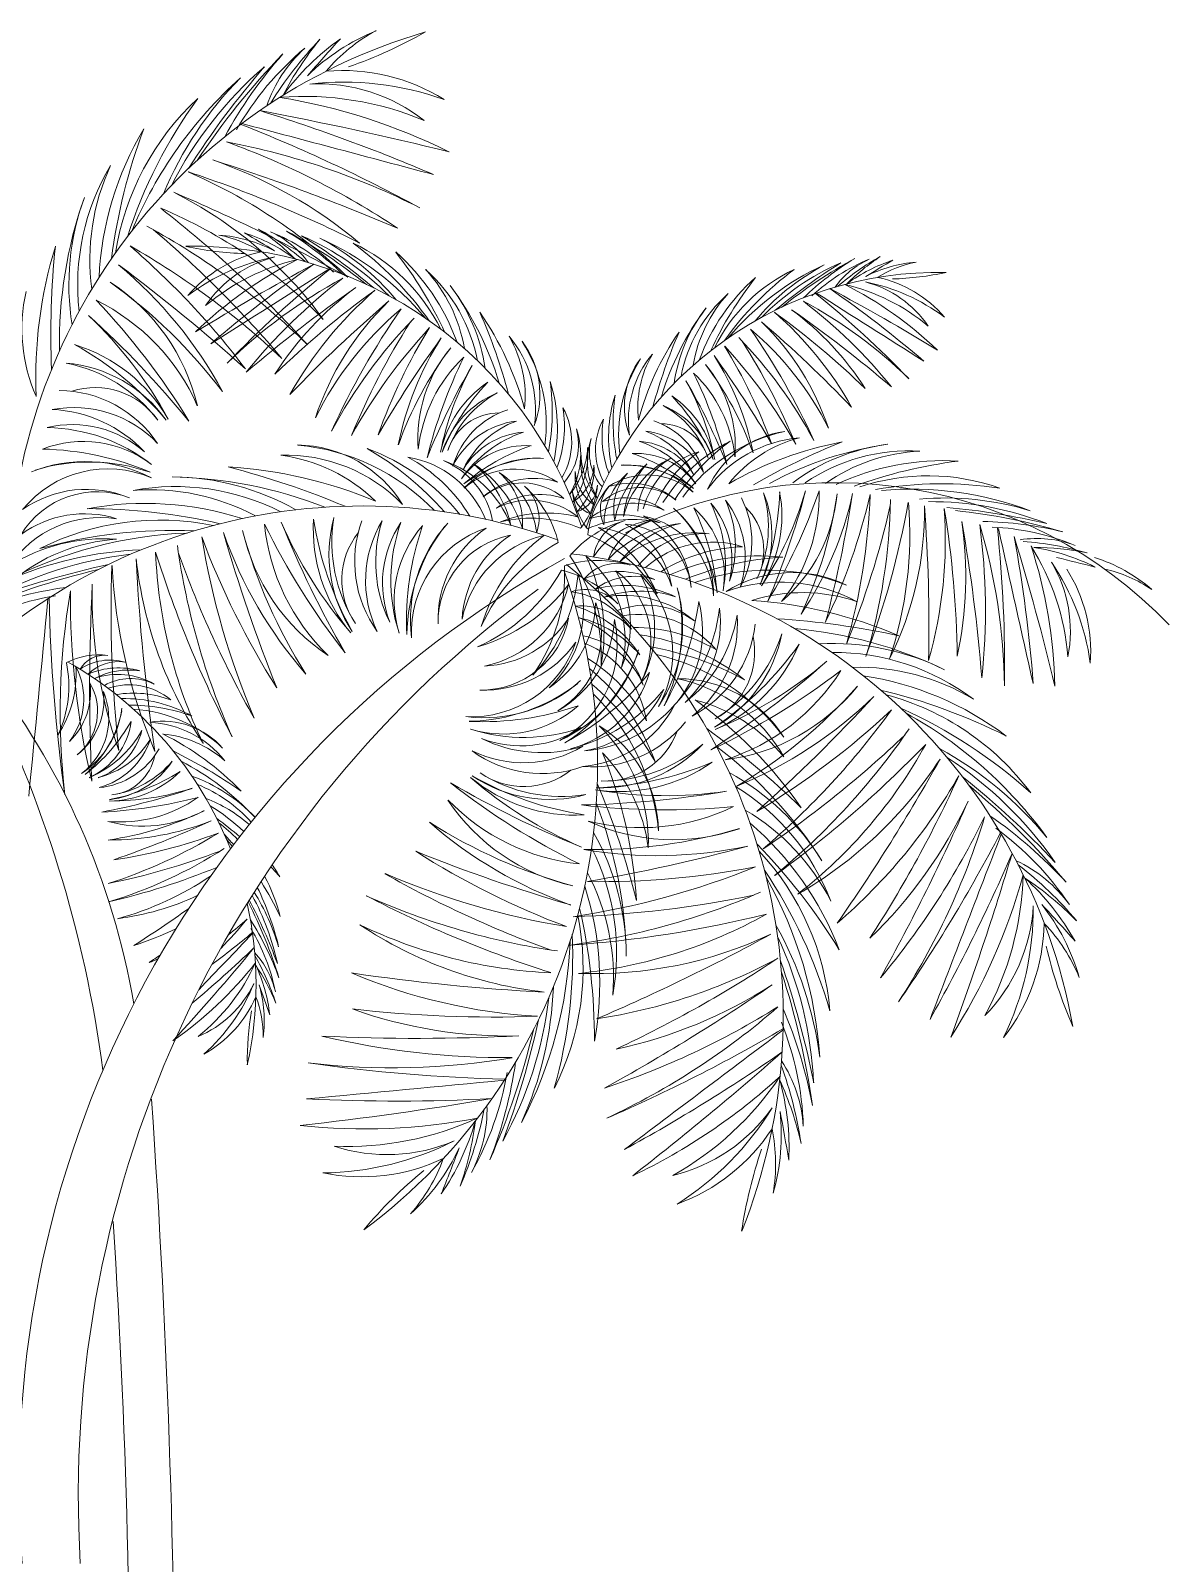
# Model space of a CAD drawing. Header units: centimetres. Extents: x 48 to 15845, y 265 to 7947.
# Drawn here: x 49.217 to 51.114, y 290.49 to 293.044 of the extents above; entities that cross this region are included whole.
import ezdxf

# ---------------------------------------------------------------- set-up
doc = ezdxf.new("R2010")
doc.units = ezdxf.units.CM
doc.layers.add('AMBIENTACIÓN', color=3, linetype='Continuous', lineweight=0)

msp = doc.modelspace()

# ---------------------------------------------------------------- linework, layer by layer
at = {"layer": 'AMBIENTACIÓN', "color": 70, "lineweight": 13}
for centre, radius, start, end in [((50.146, 292.1159), 0.9652, 106.3018, 179.3544), ((50.1768, 292.5769), 0.6584, 136.5243, 148.2741), ((49.9751, 292.6898), 0.4181, 125.3395, 143.8013), ((50.1182, 292.6867), 0.5417, 140.697, 152.5169), ((49.9238, 292.7198), 0.3499, 111.9835, 134.5307), ((52.7519, 290.2864), 4.0798, 137.7245, 138.8825), ((49.928, 292.7925), 0.2859, 118.2385, 139.8748), ((49.5003, 293.6965), 0.7539, 289.0841, 299.8103), ((50.5466, 292.1278), 1.2638, 136.0114, 146.3623), ((50.1948, 292.5121), 0.7445, 138.4825, 151.4737), ((49.9957, 292.6296), 0.5021, 129.8802, 150.1831), ((49.8238, 292.8471), 0.2251, 131.8079, 161.4101), ((50.0343, 292.4896), 0.6538, 130.8735, 153.0066), ((50.7243, 292.0193), 1.4766, 139.2054, 147.3991), ((49.737, 292.6584), 0.3195, 58.1054, 94.952), ((50.0422, 292.4367), 0.7114, 131.9536, 157.3755), ((49.9983, 292.5402), 0.6061, 135.4131, 157.4869), ((49.7388, 292.4619), 0.4967, 70.3439, 96.5576), ((49.6971, 292.6734), 0.2823, 51.5372, 93.0544), ((49.7974, 292.6055), 0.4441, 132.8409, 171.1115), ((50.1626, 292.4467), 0.8245, 144.0144, 162.0504), ((49.6725, 292.4163), 0.5185, 67.2853, 94.4226), ((49.4708, 291.9501), 0.9963, 63.5822, 80.6602), ((48.5805, 287.4842), 5.5216, 76.0229, 79.3706), ((48.7067, 290.0376), 3.0088, 66.8715, 72.7497), ((49.8587, 292.6091), 0.5282, 149.0796, 177.4089), ((50.3275, 292.5361), 0.9842, 159.5103, 172.5192), ((48.5695, 290.3607), 2.7173, 61.517, 68.4599), ((82.7538, 416.9973), 128.4677, 255.030017, 255.177499), ((49.3169, 291.669), 1.2114, 63.0797, 79.2219), ((49.0925, 291.6108), 1.3271, 56.3224, 70.1359), ((48.481, 289.5362), 3.4528, 67.0301, 72.479), ((49.268, 292.0976), 0.7736, 50.0243, 70.9518), ((49.5205, 292.8288), 0, 161.1508, 163.8073), ((49.6836, 292.6206), 0.3881, 149.1637, 186.4734), ((49.6855, 292.6634), 0.3697, 155.0267, 187.7143), ((49.1126, 291.9628), 0.9223, 46.6619, 66.538), ((48.8429, 290.8734), 2.0376, 63.0924, 71.7837), ((49.1474, 292.1602), 0.6877, 35.8716, 63.3745), ((48.1657, 289.7583), 3.2809, 61.2123, 66.8489), ((49.4556, 292.7749), 0, 152.5469, 161.1508), ((49.9963, 292.5234), 0.7313, 160.587, 181.0084), ((49.7027, 292.621), 0.4219, 159.8308, 189.104), ((49.1191, 291.9984), 0.8135, 43.9626, 67.236), ((48.2645, 291.2473), 1.9029, 42.0412, 52.0848), ((48.8433, 291.6692), 1.1929, 45.6126, 61.5907), ((48.2674, 291.3465), 1.7884, 40.0772, 49.7948), ((49.5113, 292.4581), 0.2464, 62.9361, 85.4833), ((49.4931, 292.5059), 0.2013, 57.592, 79.2284), ((49.4832, 292.427), 0.2944, 53.6656, 72.1273), ((48.1263, 290.2263), 2.8722, 58.5844, 59.7423), ((49.3716, 292.3086), 0.4635, 49.1927, 60.9425), ((49.3877, 292.3947), 0.3813, 44.9499, 56.7698), ((49.482, 292.3823), 0.3535, 47.2837, 67.5867), ((49.5515, 292.5647), 0.1585, 36.0568, 65.6589), ((49.3732, 292.2613), 0.5241, 45.9931, 58.9843), ((49.2181, 291.9289), 0.8897, 51.1045, 61.4554), ((49.4857, 292.2801), 0.4602, 44.4602, 66.5934), ((49.1218, 291.8185), 1.0395, 50.0677, 58.2614), ((49.4916, 292.2429), 0.5008, 40.0913, 65.5133), ((49.4992, 292.3217), 0.4267, 39.9799, 62.0538), ((49.9748, 292.4655), 0.7492, 162.9699, 182.3355), ((50.6426, 292.5385), 1.3919, 173.9609, 182.4283), ((48.5132, 291.6781), 1.3309, 37.082, 49.2027), ((48.7294, 291.541), 1.318, 46.5521, 60.2827), ((49.4896, 292.0056), 0.6795, 18.1125, 91.165), ((49.5893, 293.2034), 0.5308, 257.6565, 268.3827), ((49.6497, 292.4562), 0.225, 102.5148, 139.3614), ((49.6203, 292.408), 0.3126, 26.3553, 64.6259), ((49.4086, 292.2241), 0.5804, 35.4165, 53.4525), ((49.5783, 292.3975), 0.3719, 20.058, 48.3872), ((49.279, 292.2493), 0.6929, 24.9477, 37.9566), ((47.6985, 290.411), 2.7936, 47.8016, 53.4134), ((48.898, 292.0959), 0.727, 28.5129, 50.1685), ((49.69, 292.3239), 0.3497, 100.9092, 127.1229), ((49.9781, 292.0369), 0.7014, 116.8067, 133.8847), ((51.5197, 289.226), 3.8872, 118.0962, 121.4439), ((49.6733, 292.4748), 0.1988, 104.4124, 145.9296), ((49.7442, 292.3073), 0.365, 103.0442, 130.1815), ((50.8954, 290.914), 2.1182, 124.7172, 130.5953), ((1.2038, 368.978), 90.4413, 302.289332, 302.436814), ((50.9192, 291.16), 1.913, 129.007, 135.9498), ((49.6832, 292.4705), 0.2603, 9.7526, 42.4401), ((49.6935, 292.4421), 0.2732, 10.9935, 48.3031), ((50.6111, 292.3898), 0.2842, 115.3741, 153.6447), ((50.8035, 292.2226), 0.5277, 126.5475, 144.5835), ((50.7281, 292.2397), 0.4553, 114.4867, 139.9087), ((50.7212, 292.3113), 0.3879, 117.9462, 140.0201), ((50.7334, 292.2735), 0.4184, 113.4066, 135.5398), ((51.0643, 291.8538), 0.945, 121.7386, 129.9323), ((50.9767, 291.9542), 0.8088, 118.5446, 128.8955), ((50.8357, 292.2564), 0.4765, 121.0157, 134.0069), ((50.7368, 292.3664), 0.3214, 112.4133, 132.7163), ((50.6737, 292.5322), 0.1441, 114.3411, 143.9432), ((50.8372, 292.2994), 0.4214, 119.0575, 130.8073), ((50.8225, 292.3777), 0.3467, 123.2302, 135.0501), ((50.7358, 292.4071), 0.2676, 107.8727, 126.3344), ((51.9693, 290.4064), 2.611, 120.2577, 121.4156), ((50.7102, 292.4353), 0.224, 94.5167, 117.0639), ((50.7268, 292.4788), 0.183, 100.7716, 122.408), ((49.1661, 292.3416), 0.3378, 13.2982, 57.1192), ((48.8519, 291.9266), 0.8576, 37.0151, 54.5407), ((50.1409, 291.8806), 0.8528, 118.2449, 134.3871), ((50.3039, 291.889), 0.9343, 127.3309, 141.1444), ((50.7299, 292.0239), 0.6177, 88.835, 161.8875), ((50.6492, 292.3802), 0.3381, 131.6128, 159.942), ((50.9214, 292.2456), 0.6299, 142.0434, 155.0523), ((50.2858, 292.0524), 0.6376, 46.1153, 63.1933), ((50.4985, 292.2982), 0.3318, 49.8185, 76.9558), ((50.5477, 292.3134), 0.3179, 52.8771, 79.0908), ((50.5629, 292.4505), 0.1807, 34.0704, 75.5876), ((50.5844, 292.4336), 0.2045, 40.6386, 77.4852), ((50.6393, 293.1129), 0.4825, 271.6173, 282.3435), ((49.4833, 292.5477), 0.2807, 167.2314, 203.6757), ((48.4337, 291.7502), 1.2292, 31.5743, 43.4175), ((49.1694, 292.2761), 0.3555, 23.7425, 63.7756), ((51.1529, 290.625), 2.4308, 124.9878, 130.4367), ((50.0831, 292.1788), 0.5446, 126.515, 147.4425), ((50.6273, 291.4465), 1.4344, 125.6832, 134.3745), ((50.216, 292.1211), 0.6493, 130.9288, 150.8049), ((49.7591, 292.6165), 0, 33.6596, 36.316), ((49.6806, 292.4384), 0.297, 8.3628, 37.6361), ((49.5041, 292.3108), 0.5148, 16.4585, 36.8798), ((50.5445, 292.4208), 0.2484, 131.6969, 169.0065), ((50.5539, 292.4466), 0.2366, 137.5599, 170.2474), ((49.4302, 291.2552), 1.7391, 44.0502, 50.993), ((94.6261, 361.9988), 82.2193, 237.563186, 237.710668), ((49.4519, 291.0316), 1.9257, 49.4047, 55.2828), ((48.8844, 289.4971), 3.5338, 58.5561, 61.9038), ((48.1889, 291.3339), 1.6711, 39.3639, 47.6953), ((48.8275, 292.059), 0.7052, 28.6367, 46.4149), ((51.3177, 290.8408), 2.3097, 130.618, 136.2546), ((50.1509, 292.2463), 0.4841, 134.0923, 161.5953), ((50.2041, 292.1436), 0.5727, 130.2308, 153.5042), ((50.9367, 291.8198), 1.3397, 145.382, 155.4257), ((49.8141, 292.594), 0, 36.316, 44.9199), ((49.0669, 292.1844), 0.9799, 15.0386, 23.506), ((49.5308, 292.2765), 0.5275, 15.1313, 34.497), ((50.7168, 292.3014), 0.468, 143.1202, 163.5415), ((50.5562, 292.4174), 0.27, 142.3639, 171.6372), ((49.6956, 291.5157), 1.304, 45.6255, 54.3168), ((50.0696, 292.129), 0.5903, 29.1951, 49.0712), ((50.1903, 292.1814), 0.4951, 32.5575, 53.485), ((49.2178, 290.7689), 2.2098, 49.5633, 55.0122), ((50.4849, 292.5793), 0, 143.684, 146.3404), ((50.1379, 291.9104), 0.7753, 45.6129, 61.7551), ((49.9897, 291.9179), 0.8494, 38.8556, 52.6691), ((50.4589, 291.9808), 0.8398, 135.8761, 151.8542), ((50.9138, 291.8858), 1.259, 147.672, 157.3897), ((50.5625, 291.9188), 0.9279, 137.1841, 150.9148), ((50.6787, 292.0566), 0.937, 148.2641, 160.3848), ((50.0804, 292.1495), 0.5206, 26.4958, 49.7692), ((49.4144, 291.855), 1.2179, 24.5743, 34.618), ((50.1287, 292.2428), 0.4401, 18.4047, 45.9077), ((49.068, 290.965), 2.0998, 43.7454, 49.382), ((50.4349, 292.5589), 0, 135.0801, 143.684), ((49.2113, 292.2617), 0.2712, 29.9144, 73.0414), ((49.0218, 292.0395), 0.5515, 40.2001, 60.855), ((51.4935, 291.3778), 1.9667, 144.0534, 149.6652), ((50.332, 292.2559), 0.5118, 147.2983, 168.9539), ((49.8678, 292.4134), 0.1904, 351.9135, 39.721), ((49.8435, 292.4355), 0.1976, 353.7911, 30.2354), ((49.919, 292.4381), 0.1466, 339.4424, 37.1718), ((49.8199, 292.3885), 0.2563, 351.9863, 32.6017), ((50.6925, 292.2702), 0.4795, 145.503, 164.8687), ((51.1142, 292.1865), 0.8908, 156.494, 164.9614), ((49.7546, 291.945), 0.8436, 29.0852, 42.8159), ((49.6489, 292.0703), 0.8518, 19.6152, 31.7359), ((49.8488, 292.0014), 0.7634, 28.1458, 44.1239), ((49.4352, 291.9151), 1.1445, 22.6103, 32.328), ((50.3987, 292.1519), 0.6038, 142.9262, 160.4517), ((50.1, 292.3641), 0.2378, 140.3477, 184.1686), ((50.1117, 292.3195), 0.2503, 133.6912, 173.7244), ((50.7168, 292.1218), 0.8653, 154.0493, 165.8925), ((50.4297, 292.3721), 0.233, 147.3983, 188.0137), ((50.3395, 292.4171), 0.1333, 142.8282, 200.5576), ((50.3861, 292.3947), 0.1731, 140.279, 188.0865), ((50.4082, 292.4148), 0.1796, 149.7646, 186.2089), ((49.9641, 292.2515), 0.4653, 11.0461, 32.7017), ((48.9082, 291.4533), 1.7879, 30.3348, 35.9466), ((49.2563, 292.2614), 0.2298, 35.6752, 85.0279), ((49.2268, 292.2409), 0.2543, 37.3143, 78.7831), ((50.9692, 291.894), 1.1765, 149.7716, 158.1029), ((50.3871, 292.246), 0.4965, 151.0519, 168.8301), ((49.6142, 292.1296), 0.7867, 14.1075, 25.9507), ((50.1644, 292.3093), 0.2275, 6.2756, 46.3088), ((50.175, 292.3499), 0.2162, 355.8314, 39.6523), ((49.9035, 292.157), 0.5489, 19.5483, 37.0738), ((49.2629, 292.2451), 0.1997, 33.9089, 89.4322), ((49.3247, 292.3226), 0.127, 34.789, 107.9495), ((50.0865, 292.301), 0.1909, 124.4254, 167.5525), ((50.2607, 292.1918), 0.3882, 136.6119, 157.2667), ((49.735, 292.4099), 0.3512, 348.9477, 8.1578), ((49.8384, 292.382), 0.2563, 347.4845, 17.6705), ((49.914, 292.2425), 0.4513, 11.1699, 28.9481), ((49.3848, 291.9225), 1.0695, 21.8971, 30.2284), ((49.2888, 292.2231), 0.1933, 43.6437, 100.5969), ((50.0564, 292.2912), 0.1618, 112.4389, 161.7916), ((50.0805, 292.2837), 0.179, 118.6837, 160.1525), ((49.9131, 292.3845), 0.1934, 339.2855, 9.3782), ((50, 292.3591), 0.1185, 329.727, 28.6792), ((50.4129, 292.3661), 0.233, 162.3295, 192.5155), ((50.5069, 292.3916), 0.3193, 171.8422, 191.0523), ((50.1927, 292.2768), 0.1628, 19.8475, 61.3163), ((50.2147, 292.2836), 0.1471, 18.2084, 67.5611), ((50.0289, 292.1932), 0.353, 22.7333, 43.3881), ((50.1873, 292.2925), 0.1736, 12.4475, 55.5746), ((49.2428, 292.1883), 0.225, 43.2247, 87.3606), ((49.9975, 292.3179), 0.0894, 89.5174, 162.6778), ((50.0554, 292.2789), 0.1406, 108.0346, 163.5579), ((50.0427, 292.2586), 0.1361, 96.8699, 153.8231), ((50.0809, 292.245), 0.1584, 110.1062, 154.2421), ((50.2659, 292.3453), 0.1077, 151.3208, 210.273), ((50.3449, 292.3684), 0.1758, 170.6218, 200.7145), ((50.2156, 292.2724), 0.1278, 16.4421, 71.9654), ((49.2866, 292.2058), 0.182, 48.6379, 103.2597), ((49.2402, 292.0939), 0.289, 51.9264, 89.085), ((50.1026, 292.1822), 0.2035, 108.3818, 145.5405), ((50.0478, 292.2475), 0.1281, 94.2071, 148.8289), ((50.0339, 292.3549), 0.0959, 318.6989, 15.522), ((50.0029, 292.3382), 0.1306, 329.1899, 18.9476), ((50.2633, 292.3263), 0.1187, 161.0524, 210.8101), ((50.2351, 292.3415), 0.0872, 164.478, 221.3011), ((50.2271, 292.254), 0.1237, 26.1769, 83.1301), ((50.1924, 292.2416), 0.144, 25.7579, 69.8938), ((50.2682, 292.3079), 0.0813, 17.3222, 90.4826), ((50.5364, 292.092), 0.2913, 102.4178, 143.0331), ((50.4965, 292.2115), 0.1666, 97.8476, 155.577), ((50.5178, 292.1505), 0.2164, 95.2985, 143.1059), ((50.5552, 292.1488), 0.2245, 104.784, 141.2283), ((49.3049, 292.1722), 0.1876, 52.7527, 111.2039), ((49.2262, 291.8611), 0.4861, 66.9625, 88.714), ((49.6284, 291.9913), 0.3641, 44.0895, 84.7048), ((49.6593, 292.1457), 0.2082, 31.5455, 89.275), ((49.6518, 292.0063), 0.3641, 39.5877, 69.7736), ((49.5303, 291.9148), 0.4988, 41.0509, 60.2609), ((50.0426, 292.221), 0.132, 86.2629, 144.7141), ((50.1612, 292.0288), 0.3422, 108.7528, 130.5043), ((50.01, 292.3566), 0.1353, 320.9123, 357.1285), ((50.0046, 292.3389), 0.141, 325.1863, 4.4473), ((50.2272, 292.2198), 0.12, 35.2859, 93.7371), ((50.1194, 292.0451), 0.3111, 49.4957, 71.2472), ((50.1727, 292.1845), 0.185, 34.4595, 71.6182), ((50.2225, 292.2439), 0.1165, 31.1711, 85.7929), ((50.368, 292.2131), 0.1347, 106.3402, 165.2925), ((50.4582, 292.1637), 0.2198, 125.6413, 155.7339), ((50.5163, 292.1016), 0.2913, 117.349, 147.5349), ((50.6218, 292.0411), 0.3991, 126.8616, 146.0717), ((50.6788, 291.7697), 0.5994, 100.5224, 119.8881), ((50.9777, 291.3231), 1.1135, 111.5135, 119.9809), ((50.7278, 291.7759), 0.585, 98.1396, 118.561), ((50.6883, 292.0203), 0.3375, 97.3834, 126.6566), ((50.681, 292.0337), 0.3105, 86.7163, 124.0259), ((50.7121, 292.0482), 0.2957, 92.5793, 125.2669), ((49.3458, 292.1315), 0.1826, 66.5279, 141.0681), ((49.3076, 292.088), 0.2384, 62.2793, 111.9691), ((49.3148, 292.0175), 0.3081, 70.7566, 106.9821), ((49.2002, 290.9691), 1.3919, 67.1417, 75.6091), ((49.5017, 291.5695), 0.7492, 67.2345, 86.6001), ((49.6423, 292.0667), 0.2704, 44.0167, 91.8241), ((49.5963, 292.0588), 0.2807, 45.8943, 82.3385), ((49.7143, 292.0923), 0.2747, 31.3887, 61.4813), ((49.8185, 292.1675), 0.1683, 21.8301, 80.7824), ((49.8445, 292.1525), 0.1855, 21.293, 71.0507), ((49.8529, 292.2019), 0.1363, 10.8021, 67.6252), ((50.0686, 292.1151), 0.2169, 90.4847, 126.7102), ((50.0586, 292.164), 0.1678, 85.4977, 135.1875), ((50.0237, 292.1851), 0.1285, 56.3988, 130.9389), ((49.83, 292.1766), 0.1922, 13.0155, 49.2317), ((49.8452, 292.1551), 0.2002, 17.2895, 56.5504), ((50.0775, 292.3238), 0.0782, 303.2639, 357.3609), ((50.057, 292.3123), 0.0988, 314.7788, 4.5936), ((50.2618, 292.327), 0.1282, 175.5527, 214.8137), ((50.2569, 292.3431), 0.123, 182.8715, 219.0877), ((50.3481, 292.2005), 0.1602, 130.5721, 169.8331), ((50.2127, 292.1679), 0.1526, 44.8125, 94.5023), ((50.3488, 292.1986), 0.1484, 116.0718, 165.8295), ((50.358, 292.2191), 0.1538, 137.8909, 174.1071), ((50.2035, 292.1235), 0.1972, 53.2898, 89.5153), ((50.3373, 292.2369), 0.109, 119.4974, 176.3205), ((50.7377, 291.9052), 0.4226, 86.6322, 114.9615), ((50.8593, 291.5457), 0.7873, 97.0629, 110.0717), ((49.451, 291.8788), 0.4219, 60.4659, 89.7392), ((49.44, 291.5695), 0.7313, 68.5616, 88.9829), ((50.0553, 292.1677), 0.1306, 72.3953, 130.0438), ((50.0366, 292.1865), 0.1042, 48.6797, 128.8252), ((49.9208, 292.1906), 0.1404, 6.8819, 56.6967), ((49.9257, 292.2235), 0.111, 355.367, 49.464), ((50.2141, 292.3027), 0.0899, 175.4064, 225.2212), ((50.1955, 292.3132), 0.0711, 182.6391, 236.7361), ((50.2845, 292.2212), 0.1123, 130.4258, 180.2407), ((50.2443, 292.1872), 0.1168, 49.0611, 123.6012), ((50.2156, 292.1713), 0.1188, 49.9562, 107.6047), ((50.2773, 292.2469), 0.0888, 137.6586, 191.7556), ((50.5574, 291.519), 0.7721, 43.8544, 116.907), ((50.7124, 291.9474), 0.3552, 70.3935, 108.6641), ((50.7349, 291.6296), 0.6596, 81.567, 99.603), ((49.3278, 292.1279), 0.148, 68.6416, 148.7871), ((49.3104, 292.0944), 0.1856, 67.4231, 125.0715), ((49.4581, 291.8965), 0.3881, 63.0966, 100.4062), ((49.4172, 291.9097), 0.3697, 61.8557, 94.5433), ((50.0648, 292.1463), 0.1252, 71.0717, 125.0099), ((49.9161, 292.1475), 0.1853, 13.6349, 47.9852), ((49.991, 292.2311), 0.0731, 341.0798, 47.7482), ((50.2377, 292.2882), 0.1186, 184.118, 218.4682), ((50.166, 292.2832), 0.0468, 184.355, 251.0233), ((50.1099, 292.2908), 0.0515, 288.9767, 355.645), ((50.0311, 292.2962), 0.1305, 321.5318, 355.882), ((50.2925, 292.1875), 0.1483, 139.1374, 173.4877), ((50.2248, 292.2464), 0.0585, 139.3744, 206.0427), ((50.2326, 292.1884), 0.0947, 51.1748, 131.3203), ((50.207, 292.1519), 0.1138, 54.9901, 108.9283), ((50.259, 292.1931), 0.1597, 331.4615, 26.9848), ((50.2427, 292.2172), 0.2035, 334.8669, 16.3357), ((50.024, 292.288), 0.4412, 337.7527, 358.4076), ((50.2682, 292.2038), 0.1839, 333.2278, 22.5805), ((49.9659, 292.4331), 0.5641, 326.1893, 343.9675), ((50.2517, 292.2359), 0.217, 327.467, 10.594), ((49.6011, 292.5981), 0.9833, 329.1269, 340.9701), ((49.2153, 292.6177), 1.3369, 336.9165, 345.2479), ((50.2464, 292.2709), 0.2844, 321.2951, 1.3282), ((50.2916, 292.2975), 0.2702, 310.8508, 354.6718), ((50.0182, 292.3968), 0.5816, 326.0655, 347.7211), ((49.8811, 292.3668), 0.6861, 334.5677, 352.0933), ((48.3793, 292.624), 2.2349, 345.3542, 350.966), ((49.5795, 292.5151), 1.0647, 334.6346, 346.7553), ((49.5622, 292.3109), 1.0544, 344.1047, 357.8353), ((49.6953, 292.2776), 0.9543, 343.1652, 359.1433), ((50.6833, 291.7113), 0.5691, 69.5061, 94.9281), ((50.7405, 291.7807), 0.4849, 72.9656, 95.0395), ((49.7695, 291.287), 0.9652, 70.2156, 143.2682), ((49.3067, 292.0615), 0.1778, 72.4569, 126.3951), ((49.4076, 291.7284), 0.5282, 72.1611, 100.4904), ((49.3125, 291.2636), 0.9842, 77.0508, 90.0597), ((50.0493, 292.1345), 0.1275, 51.0129, 116.2245), ((50.0764, 292.0355), 0.2051, 74.9758, 111.8378), ((50.2211, 292.1411), 0.1159, 63.7755, 128.9871), ((50.1965, 292.0512), 0.1865, 68.1622, 105.0242), ((50.1642, 292.1033), 0.1907, 359.8319, 49.5217), ((50.1168, 292.0721), 0.2465, 8.3092, 44.5347), ((49.9731, 292.0771), 0.3888, 4.5151, 26.2666), ((50.2228, 292.1363), 0.1501, 350.3053, 48.7565), ((50.1434, 292.1533), 0.2312, 349.4789, 26.6376), ((50.2399, 292.1618), 0.1456, 346.1905, 40.8123), ((50.253, 292.1666), 0.1546, 341.1963, 38.1495), ((50.2113, 292.1863), 0.18, 340.7773, 24.9132), ((50.3369, 292.1779), 0.1016, 332.3416, 45.502), ((49.2533, 292.5667), 1.4307, 337.6297, 347.3474), ((49.1818, 292.532), 1.5223, 339.5937, 349.6374), ((50.0309, 292.2038), 0.6508, 341.5152, 4.7886), ((50.156, 292.2436), 0.5502, 333.4242, 0.9271), ((48.0891, 292.0511), 2.6247, 358.7649, 4.4015), ((50.7061, 292.2525), 0, 90.0995, 98.7034), ((50.7179, 291.7365), 0.523, 68.426, 90.5592), ((50.0032, 292.1953), 0.7378, 344.2145, 4.0906), ((49.1307, 291.9835), 1.6301, 0.645, 9.3363), ((50.6396, 291.0731), 1.1812, 76.758, 84.9517), ((50.6509, 291.2393), 1.011, 73.564, 83.9149), ((49.3327, 292.052), 0.1811, 81.2423, 146.4539), ((49.4324, 291.7847), 0.4441, 78.4584, 116.7291), ((49.4538, 291.387), 0.8245, 87.5196, 105.5556), ((49.9002, 292.2841), 0.3378, 192.4508, 236.2718), ((50.3986, 292.4336), 0.8576, 195.0293, 212.5549), ((49.9603, 292.2581), 0.3555, 185.7944, 225.8275), ((50.71, 292.764), 1.2292, 206.1525, 217.9957), ((51.1855, 292.8481), 1.6711, 201.8747, 210.2061), ((50.2831, 292.5028), 0.7052, 203.1551, 220.9333), ((49.9592, 292.2138), 0.2712, 176.5286, 219.6556), ((50.2336, 292.3138), 0.5515, 188.715, 209.3699), ((49.9438, 292.1715), 0.2298, 164.542, 213.8948), ((49.9733, 292.1921), 0.2543, 170.7869, 212.2557), ((49.9567, 292.1596), 0.1997, 160.1378, 215.661), ((49.9684, 292.1278), 0.1933, 148.9731, 205.9263), ((50.017, 292.1587), 0.225, 162.2094, 206.3452), ((49.9853, 292.1238), 0.182, 146.3103, 200.932), ((50.1063, 292.1282), 0.289, 160.4849, 197.6436), ((50.0104, 292.0948), 0.1876, 138.3661, 196.8173), ((50.3294, 292.0601), 0.4861, 160.856, 182.6075), ((50.1519, 292.0316), 0.3081, 142.5879, 178.8133), ((50.0883, 292.0629), 0.2384, 137.6009, 187.2906), ((50.0342, 292.0424), 0.1826, 108.5019, 183.0421), ((50.0814, 292.0626), 0.1856, 124.4984, 182.1469), ((50.0507, 292.0239), 0.2082, 66.6435, 104.0607), ((50.2569, 292.0495), 0.1853, 105.4652, 139.8155), ((50.2198, 292.0406), 0.1893, 75.9393, 113.3565), ((50.272, 292.0901), 0.1404, 96.7537, 146.5685), ((50.2273, 292.1577), 0.0731, 105.7022, 172.3705), ((50.0466, 292.0143), 0.2331, 23.1816, 60.0437), ((50.1479, 292.0722), 0.1449, 18.7949, 84.0065), ((50.2823, 292.1218), 0.111, 103.9864, 158.0834), ((50.3237, 292.0245), 0.2002, 96.8999, 136.1609), ((50.3469, 292.037), 0.1922, 104.2187, 140.4349), ((50.1999, 292.1038), 0.1184, 6.1942, 86.3397), ((50.145, 292.0941), 0.1423, 10.0095, 63.9477), ((50.1697, 292.1037), 0.1485, 4.9757, 62.6241), ((50.2092, 292.0923), 0.1461, 4.0805, 78.6206), ((50.1563, 292.1349), 0.6188, 347.5769, 8.5044), ((48.0483, 291.7453), 2.7623, 4.5827, 10.0316), ((50.7683, 292.2264), 0, 98.7034, 101.3599), ((49.8704, 291.9416), 0.9691, 0.6323, 16.7745), ((49.7461, 292.0793), 1.0617, 353.875, 7.6885), ((50.7932, 291.631), 0.5956, 76.0351, 89.0263), ((50.8029, 291.8156), 0.4017, 67.4327, 87.7357), ((48.6659, 291.9876), 2.1738, 359.0696, 6.0125), ((151.1352, 314.6036), 102.7742, 192.582607, 192.730089), ((49.5052, 291.4963), 0.7114, 92.1945, 117.6164), ((49.3382, 291.9064), 0.2913, 85.629, 122.4911), ((49.378, 291.9016), 0.2957, 93.4061, 130.8233), ((50.6429, 292.3518), 1.1929, 187.9793, 203.9573), ((50.7498, 292.6643), 1.3309, 200.3673, 212.4879), ((50.8028, 292.4138), 1.318, 189.2873, 203.0179), ((52.2215, 292.9855), 2.7936, 196.1566, 201.7684), ((50.2239, 292.4496), 0.727, 199.4015, 221.0571), ((49.8625, 292.1288), 0.127, 141.6205, 214.781), ((50.0439, 292.058), 0.148, 100.7829, 180.9283), ((50.1136, 292.0546), 0.1778, 123.1748, 177.1131), ((50.1133, 292.0269), 0.1811, 103.116, 168.3277), ((50.2479, 291.9709), 0.2913, 127.0789, 163.941), ((50.2384, 291.9319), 0.2957, 118.7467, 156.1638), ((50.058, 291.9844), 0.2366, 30.9587, 68.3759), ((50.3232, 292.0219), 0.1855, 82.3996, 132.1573), ((50.3378, 292.0699), 0.1363, 85.8252, 142.6483), ((50.3532, 292.0238), 0.1683, 72.668, 131.6203), ((48.4875, 291.7707), 2.4071, 4.4241, 10.3022), ((46.6297, 290.9154), 4.4173, 13.5755, 16.9232), ((50.8936, 292.018), 0.1801, 69.3605, 98.9627), ((50.8325, 291.6677), 0.5267, 74.0769, 85.8267), ((50.532, 291.9659), 0.4148, 4.8379, 31.9752), ((50.1267, 291.9365), 0.797, 1.1348, 18.2127), ((49.4583, 291.5222), 0.6538, 96.5633, 118.6965), ((49.4235, 291.5736), 0.6061, 92.083, 114.1569), ((50.9555, 290.6256), 1.7576, 118.8834, 184.4161), ((50.0767, 292.2383), 0.6877, 186.1954, 213.6984), ((52.6702, 292.3199), 3.2809, 182.7211, 188.3577), ((49.393, 292.1641), 0, 88.4192, 97.023), ((50.2381, 292.2083), 0.8135, 182.334, 205.6073), ((51.2403, 292.747), 1.9029, 197.4852, 207.5288), ((51.1463, 292.7789), 1.7884, 199.7752, 209.4928), ((50.1631, 291.9762), 0.1853, 73.4772, 107.8275), ((49.8722, 292.0007), 0.2957, 357.2865, 34.7037), ((50.0034, 291.2142), 0.9652, 10.1822, 83.2348), ((49.8811, 292.0398), 0.2913, 349.5094, 26.3715), ((50.0265, 292.0297), 0.1811, 345.1227, 50.3343), ((50.4127, 291.9099), 0.2747, 91.9691, 122.0617), ((50.4302, 291.8051), 0.3641, 83.6768, 113.8627), ((50.498, 291.6689), 0.4988, 93.1894, 112.3995), ((50.8379, 291.8526), 0.3345, 62.8921, 81.3538), ((50.8888, 291.7499), 0.4334, 78.2496, 90.0695), ((50.1609, 288.9937), 3.2638, 75.2771, 76.435), ((50.9035, 291.9001), 0.28, 49.5361, 72.0833), ((49.6186, 290.9158), 1.2638, 103.2077, 113.5585), ((49.6583, 290.7114), 1.4766, 102.1709, 110.3645), ((51.3887, 292.0745), 2.0376, 177.7863, 186.4776), ((50.2737, 292.202), 0.9223, 183.032, 202.9081), ((49.1965, 291.8207), 0.9652, 306.6041, 19.6566), ((49.8425, 292.2882), 0.2957, 293.7084, 331.1256), ((49.8109, 292.1387), 0.2957, 325.2985, 2.7157), ((49.8392, 292.167), 0.2913, 317.5214, 354.3835), ((49.9572, 292.0815), 0.1811, 313.1347, 18.3463), ((50.0573, 291.9654), 0.1853, 41.8871, 76.2374), ((49.5056, 291.4021), 0.9652, 338.1942, 51.2468), ((50.1953, 292.0837), 0.0731, 73.7142, 140.3825), ((50.1973, 292.0027), 0.1404, 64.7656, 114.5805), ((50.2229, 292.0241), 0.111, 71.9984, 126.0954), ((50.0387, 292.0546), 0.1778, 336.3373, 30.2755), ((50.1025, 292.0266), 0.148, 332.522, 52.6675), ((50.0711, 292.0474), 0.1856, 331.3035, 28.9519), ((50.1042, 292.0082), 0.1826, 330.4083, 44.9485), ((50.4445, 291.7812), 0.3641, 68.7456, 109.3609), ((50.4857, 291.9331), 0.2082, 64.1754, 121.9048), ((50.5889, 291.9358), 0.3974, 7.8965, 34.1102), ((50.7235, 292.0437), 0.2259, 349.0898, 30.607), ((50.7276, 292.0098), 0.2556, 355.658, 32.5046), ((50.9566, 291.9239), 0.2287, 55.791, 77.4274), ((49.3813, 291.3796), 0.7445, 98.0963, 111.0874), ((50.4777, 291.908), 1.2114, 170.3481, 186.4902), ((50.6106, 292.098), 1.3271, 179.434, 193.2476), ((51.1697, 290.6026), 1.8732, 126.2328, 183.4382), ((52.7682, 291.9468), 3.4528, 177.0909, 182.5398), ((50.0932, 292.1034), 0.7736, 178.6181, 199.5457), ((49.3198, 292.1221), 0, 85.7627, 88.4192), ((49.8814, 292.2976), 0.2913, 285.9313, 322.7934), ((49.9371, 292.1629), 0.1811, 281.5446, 346.7562), ((50.1411, 292.0401), 0.0731, 42.1241, 108.7924), ((50.1004, 291.9699), 0.1404, 33.1755, 82.9903), ((50.2065, 291.9197), 0.2002, 64.9119, 104.1729), ((50.2328, 291.918), 0.1922, 72.2307, 108.4469), ((50.065, 292.0508), 0.2384, 326.1597, 15.8495), ((49.9941, 292.0512), 0.3081, 334.637, 10.8625), ((50.4657, 291.8548), 0.2704, 61.6263, 109.4337), ((49.3406, 291.6072), 0.5021, 99.3868, 119.6898), ((-78.6389, 304.3218), 128.4677, 354.392471, 354.539953), ((51.9647, 292.1517), 2.7173, 181.1101, 188.053), ((49.9807, 292.0962), 0.1778, 304.3493, 358.2875), ((50.02, 292.0386), 0.148, 300.534, 20.6795), ((50.1334, 291.9748), 0.111, 40.4082, 94.5052), ((50.0647, 291.8944), 0.2002, 33.3218, 72.5828), ((50.2047, 291.9178), 0.1855, 50.4116, 100.1693), ((50.2425, 291.9507), 0.1363, 53.8372, 110.6603), ((49.8481, 292.156), 0.4861, 330.8429, 352.5944), ((50.149, 292.0445), 0.1876, 316.6331, 15.0843), ((50.5033, 291.8272), 0.2807, 71.1118, 107.5561), ((50.3692, 291.3472), 0.7492, 66.8503, 86.2159), ((49.9681, 292.0934), 0.148, 268.9439, 349.0894), ((49.9648, 292.163), 0.1778, 272.7592, 326.6974), ((50.0043, 292.0729), 0.1856, 299.3155, 356.9639), ((50.0117, 292.0221), 0.1826, 298.4203, 12.9604), ((50.0622, 291.8938), 0.1855, 18.8215, 68.5792), ((50.0862, 291.8792), 0.1922, 40.6406, 76.8568), ((50.2311, 291.9034), 0.1683, 40.68, 99.6323), ((50.0781, 292.1172), 0.289, 315.8067, 352.9654), ((50.1844, 292.0592), 0.182, 312.5183, 7.1401), ((50.1716, 292.1045), 0.225, 307.1051, 351.241), ((50.2013, 292.0552), 0.1933, 307.5241, 4.4773), ((50.3706, 290.6754), 1.3919, 77.8413, 86.3087), ((50.1116, 291.902), 0.1363, 22.2471, 79.0702), ((50.2213, 291.7753), 0.2747, 59.9811, 90.0737), ((50.1805, 291.6771), 0.3641, 51.6888, 81.8747), ((50.226, 292.0785), 0.1997, 297.7893, 353.3126), ((50.2429, 292.0833), 0.2298, 299.5556, 348.9083), ((50.2257, 292.1149), 0.2543, 301.1947, 342.6635), ((50.2964, 292.0088), 0.127, 298.6694, 11.8299), ((50.4245, 291.3196), 0.7313, 64.4674, 84.8888), ((49.9524, 292.0837), 0.1826, 266.8302, 341.3703), ((49.9727, 292.1309), 0.1856, 267.7253, 325.3738), ((50.001, 292.079), 0.2384, 294.1717, 343.8615), ((50.0771, 291.8677), 0.1683, 9.0899, 68.0421), ((50.1659, 291.5257), 0.4988, 61.2014, 80.4115), ((50.0472, 292.3402), 0.5515, 304.0805, 324.7354), ((50.248, 292.1281), 0.2712, 293.7948, 336.9218), ((50.5528, 291.6012), 0.4219, 63.7112, 92.9844), ((50.5544, 291.6202), 0.3881, 53.0441, 90.3538), ((49.0915, 291.9516), 0.1893, 334.622, 12.0391), ((49.1064, 291.9724), 0.1865, 326.8448, 3.7069), ((49.3307, 291.8855), 0.1186, 82.8006, 117.1509), ((48.975, 291.4547), 0.6177, 21.4708, 60.5702), ((49.1898, 291.9306), 0.1159, 322.4581, 27.6698), ((49.3399, 291.9567), 0.0468, 83.0376, 149.706), ((49.3496, 291.9057), 0.0899, 74.0891, 123.9039), ((49.3636, 291.9219), 0.0711, 81.3218, 135.4188), ((49.364, 291.8543), 0.1282, 74.2354, 113.4963), ((49.9411, 292.1169), 0.3081, 302.649, 338.8745), ((50.0017, 291.7637), 0.2747, 28.3909, 58.4836), ((49.9155, 291.7014), 0.3641, 20.0986, 50.2846), ((50.18, 291.6493), 0.3641, 36.7576, 77.3729), ((49.4345, 293.2436), 1.6711, 303.2443, 311.5757), ((50.0874, 292.5313), 0.7052, 292.5171, 310.2953), ((50.5968, 291.6138), 0.3697, 58.9071, 91.5947), ((47.3184, 291.0472), 2.0363, 7.4686, 26.8993), ((48.1776, 291.2185), 1.2284, 9.5627, 38.3735), ((49.2031, 291.9423), 0.1138, 313.6727, 7.611), ((49.2339, 291.91), 0.0947, 309.8575, 30.0029), ((49.3808, 291.8559), 0.123, 81.5541, 117.7703), ((49.3631, 291.8529), 0.1187, 59.7351, 109.4928), ((49.3835, 291.8776), 0.0872, 63.1606, 119.9837), ((49.9731, 292.1378), 0.2384, 262.5816, 312.2714), ((49.9419, 292.2015), 0.3081, 271.0589, 307.2844), ((49.8727, 292.2831), 0.4861, 298.8549, 320.6064), ((50.0689, 292.0292), 0.1876, 284.6451, 343.0963), ((50.237, 291.7005), 0.2704, 29.6383, 77.4457), ((50.2955, 291.7563), 0.2082, 32.1874, 89.9168), ((49.8223, 292.9558), 1.2292, 295.4547, 307.2979), ((50.2668, 292.1682), 0.3555, 287.6229, 327.656), ((50.5244, 291.4473), 0.5282, 52.96, 81.2893), ((49.2204, 291.9301), 0.1188, 308.6389, 6.2874), ((49.2304, 291.8988), 0.1168, 307.7437, 22.2839), ((49.3812, 291.8466), 0.1077, 50.0034, 108.9557), ((49.3883, 291.7646), 0.1758, 69.3045, 99.3971), ((49.3728, 291.6984), 0.233, 61.0122, 91.1981), ((50.0473, 292.1284), 0.289, 283.8187, 320.9774), ((50.1067, 292.0229), 0.182, 280.5303, 335.1521), ((49.8238, 291.5801), 0.4988, 29.6113, 48.8214), ((49.9005, 291.678), 0.3641, 5.1674, 45.7828), ((50.3322, 292.1645), 0.3378, 277.1786, 320.9996), ((49.9531, 292.5211), 0.8576, 300.8955, 318.4211), ((50.1166, 292.4573), 0.727, 292.3933, 314.0489), ((48.5691, 293.8296), 2.7936, 311.682, 317.2938), ((50.4018, 290.989), 0.9842, 63.3907, 76.3995), ((50.5274, 291.5087), 0.4441, 36.7213, 74.9919), ((49.2177, 291.9336), 0.1526, 303.4952, 353.1849), ((49.1759, 291.9513), 0.1972, 311.9725, 348.1979), ((49.3793, 291.6013), 0.3193, 70.5249, 89.7349), ((49.3753, 291.6808), 0.233, 46.081, 86.6963), ((49.9708, 292.3789), 0.4861, 267.2648, 289.0163), ((50.0049, 292.0598), 0.1876, 253.055, 311.5062), ((50.1189, 292.0105), 0.1933, 275.5361, 332.4893), ((50.1199, 292.0681), 0.225, 275.1171, 319.253), ((49.8863, 291.3211), 0.7492, 34.8622, 54.2279), ((50.2543, 291.6571), 0.2807, 39.1238, 75.5681), ((49.7421, 292.8844), 1.3309, 300.9624, 313.0831), ((49.5827, 292.6841), 1.318, 310.4325, 324.1631), ((50.3305, 291.1625), 0.8245, 47.8948, 65.9308), ((50.3334, 291.2833), 0.7114, 35.8339, 61.2559), ((49.1155, 292.0492), 0.3111, 308.1783, 329.9298), ((49.2658, 291.9092), 0.12, 293.9685, 352.4197), ((49.4372, 291.7603), 0.1333, 41.5108, 99.2403), ((49.406, 291.719), 0.1731, 38.9617, 86.7691), ((50.0384, 292.1556), 0.289, 252.2286, 289.3873), ((50.0338, 292.0346), 0.182, 248.9402, 303.562), ((50.1522, 292.0172), 0.1997, 265.8013, 321.3246), ((49.9759, 291.6918), 0.2704, 358.0482, 45.8556), ((50.0549, 291.7086), 0.2082, 0.5973, 58.3267), ((49.5316, 290.7506), 1.3919, 45.8533, 54.3207), ((49.698, 292.5571), 1.1929, 309.493, 325.4711), ((49.2418, 291.9696), 0.185, 293.1422, 330.3009), ((49.2903, 291.9091), 0.1165, 289.8538, 344.4755), ((49.2939, 291.939), 0.144, 284.4406, 328.5764), ((49.2993, 291.9026), 0.1237, 284.8595, 341.8127), ((49.2239, 291.443), 0.4795, 44.1857, 63.5513), ((49.4214, 291.6934), 0.1796, 48.4473, 84.8915), ((50.0687, 292.0662), 0.225, 243.527, 287.6629), ((50.1691, 292.0124), 0.2298, 267.5676, 316.9203), ((50.175, 291.9208), 0.127, 266.6814, 339.8418), ((50.1712, 292.0482), 0.2543, 269.2067, 310.6755), ((49.4386, 293.1641), 1.7884, 303.9575, 313.6752), ((49.3403, 293.1776), 1.9029, 305.9215, 315.9652), ((49.996, 292.2478), 0.8135, 307.843, 331.1164), ((49.3196, 291.9103), 0.1278, 275.1248, 330.648), ((49.344, 291.8517), 0.0813, 276.0048, 349.1653), ((49.059, 291.0459), 0.8908, 55.1767, 63.6441), ((50.0377, 292.0177), 0.1933, 243.946, 300.8992), ((50.0695, 292.006), 0.1997, 234.2112, 289.7345), ((49.4784, 291.5523), 0.7492, 3.2721, 22.6378), ((49.9679, 291.6458), 0.2807, 7.5337, 43.978), ((49.9185, 291.2684), 0.7313, 32.4794, 52.9008), ((50.1538, 292.2025), 0.6877, 299.752, 327.2549), ((47.8703, 293.4346), 3.2809, 325.0927, 330.7293), ((50.441, 291.3159), 0.6061, 39.2935, 61.3673), ((50.7322, 291.8305), 0, 56.4273, 65.0312), ((50.3869, 291.2855), 0.6538, 34.7538, 56.887), ((49.3449, 291.9341), 0.1736, 271.1302, 314.2572), ((49.3308, 291.9089), 0.1471, 276.891, 326.2438), ((49.2786, 292.1089), 0.353, 281.4159, 302.0708), ((49.3284, 291.9318), 0.1628, 278.5301, 319.9989), ((49.2497, 291.4131), 0.468, 43.1861, 62.2242), ((50.0814, 291.993), 0.2298, 235.9775, 285.3302), ((50.2243, 292.2825), 0.5515, 240.5024, 261.1572), ((50.0385, 291.9118), 0.127, 235.0913, 308.2517), ((50.102, 292.0224), 0.2543, 237.6166, 279.0854), ((50.1971, 292.0476), 0.2712, 261.8067, 304.9338), ((50.1392, 292.3338), 0.5515, 272.0925, 292.7474), ((50.1765, 291.4393), 0.4219, 31.7232, 60.9964), ((49.9613, 292.2581), 0.9223, 310.5423, 330.4184), ((48.9069, 292.6424), 2.0376, 326.9728, 335.6641), ((49.1395, 292.7935), 1.0695, 280.5797, 288.9111), ((49.3494, 292.2119), 0.4513, 269.8525, 287.6307), ((49.3949, 291.5478), 0.27, 43.4458, 70.3199), ((49.4006, 291.5586), 0.2484, 42.215, 67.6892), ((50.7607, 293.2332), 1.6711, 239.6662, 247.9976), ((50.6756, 292.7579), 1.2292, 231.8766, 243.7198), ((50.4134, 292.3316), 0.7052, 228.939, 246.7172), ((50.1237, 292.0083), 0.2712, 230.2166, 273.3437), ((50.0981, 293.4247), 1.6711, 271.2563, 279.5877), ((50.2745, 292.4747), 0.7052, 260.5291, 278.3073), ((48.8774, 291.2521), 1.3919, 14.2632, 22.7305), ((50.188, 291.4545), 0.3881, 21.0561, 58.3657), ((49.8456, 290.6496), 1.4766, 43.0858, 51.2795), ((49.9725, 290.8147), 1.2638, 39.8918, 50.2427), ((49.2976, 292.5279), 0.7867, 272.7902, 284.6333), ((49.3658, 291.9532), 0.2275, 264.9583, 304.9914), ((49.424, 291.5443), 0.2366, 48.393, 68.9301), ((49.3402, 291.4639), 0.3381, 46.6837, 58.6247), ((50.1938, 291.9491), 0.3378, 213.6005, 257.4214), ((50.1681, 292.0094), 0.3555, 224.0447, 264.0779), ((50.2746, 292.9752), 1.2292, 263.4667, 275.3099), ((49.4783, 291.4905), 0.7313, 0.8893, 21.3106), ((50.0788, 292.0892), 0.7736, 313.9047, 334.8322), ((47.6158, 293.1448), 3.4528, 330.9105, 336.3594), ((50.7789, 291.7602), 0, 65.0312, 67.6877), ((49.4036, 291.9349), 0.2162, 254.514, 298.335), ((49.2676, 292.2389), 0.5489, 278.2309, 295.7565), ((49.3484, 292.1609), 0.4653, 269.7287, 291.3843), ((48.773, 293.353), 1.7879, 289.0174, 294.6292), ((49.1548, 291.2235), 0.6299, 49.3196, 53.735), ((50.2343, 292.0717), 0.3555, 255.6349, 295.668), ((50.2878, 292.0339), 0.3378, 245.1906, 289.0116), ((50.2206, 291.4266), 0.3697, 26.9191, 59.6066), ((49.6135, 292.3156), 1.3271, 320.2028, 334.0163), ((49.6474, 292.0862), 1.2114, 326.9601, 343.1023), ((50.3921, 291.1235), 0.7445, 42.3629, 55.3541), ((49.0891, 292.4265), 0.8436, 287.7679, 301.4985), ((49.2326, 292.5055), 0.8518, 278.2979, 290.4185), ((49.3571, 291.4994), 0.2842, 43.9168, 52.3274), ((49.1554, 291.3435), 0.5277, 40.7433, 43.2662), ((50.3601, 292.2725), 0.727, 228.8152, 250.4708), ((50.3445, 292.4473), 0.8576, 237.3174, 254.843), ((50.1553, 292.5372), 0.8576, 268.9075, 286.4331), ((49.7875, 291.5009), 0.4219, 0.1331, 29.4063), ((50.0709, 291.3238), 0.5282, 20.972, 49.3012), ((48.4262, 292.9689), 2.7173, 325.3974, 332.3403), ((170.697, 245.4793), 128.4677, 158.910412, 159.057894), ((50.5302, 291.3089), 0.5021, 33.7606, 54.0635), ((49.1224, 292.7456), 1.1445, 281.293, 291.0106), ((49.1259, 292.3231), 0.7634, 286.8285, 302.8066), ((49.1869, 291.4141), 0.4553, 36.4938, 38.5913), ((50.576, 292.7979), 1.3309, 237.3843, 249.505), ((50.9004, 294.2689), 2.7936, 248.1039, 253.7157), ((50.2601, 292.3965), 0.727, 260.4053, 282.0609), ((49.6745, 294.3801), 2.7936, 279.694, 285.3058), ((49.8053, 291.5079), 0.3881, 349.466, 26.7756), ((49.7242, 291), 0.9842, 31.4027, 44.4115), ((50.106, 291.3743), 0.4441, 4.7333, 43.0039), ((49.0676, 292.7778), 1.2179, 283.257, 292.1743), ((49.1548, 291.2235), 0.6299, 40.7261, 42.7445), ((49.3402, 291.4639), 0.3381, 30.2954, 34.2756), ((49.9274, 292.8716), 1.318, 278.4444, 292.1751), ((50.1688, 292.9571), 1.3309, 268.9744, 281.0951), ((48.0903, 292.8669), 3.0088, 330.7519, 336.6301), ((45.565, 293.2646), 5.5216, 339.9033, 343.251), ((50.7648, 291.4566), 0.2251, 35.6883, 65.2905), ((50.4584, 291.1345), 0.6584, 40.4047, 52.1545), ((49.2256, 292.067), 0.5206, 285.1785, 304.0383), ((49.1554, 291.3435), 0.5277, 25.2302, 32.4034), ((49.3571, 291.4994), 0.2842, 14.0567, 28.53), ((50.6914, 293.1942), 1.7884, 240.3794, 250.0971), ((50.3256, 292.8515), 1.318, 246.8543, 260.585), ((49.8184, 291.4671), 0.3697, 355.329, 28.0165), ((49.7556, 291.185), 0.8245, 15.9068, 33.9427), ((49.822, 291.2858), 0.7114, 3.8459, 29.2679), ((49.9105, 291.9032), 0.9963, 327.4626, 344.5406), ((50.3525, 291.653), 0.5185, 331.1657, 358.303), ((50.5739, 291.181), 0.5417, 44.5774, 56.3973), ((50.5922, 291.323), 0.4181, 29.2199, 47.6817), ((49.3076, 292.0013), 0.4401, 277.0874, 295.1418), ((49.2191, 291.4023), 0.4184, 12.0893, 28.6971), ((49.2585, 291.4068), 0.3879, 16.6289, 31.383), ((49.1869, 291.4141), 0.4553, 13.1694, 26.41), ((50.6597, 293.2883), 1.9029, 242.3434, 252.3871), ((50.2632, 292.6917), 1.1929, 245.9149, 261.893), ((49.9579, 292.7028), 1.1929, 277.505, 293.4831), ((50.0595, 293.3551), 1.7884, 271.9695, 281.6872), ((49.6371, 291.4578), 0.5282, 349.3819, 17.7111), ((48.2628, 293.2921), 2.0998, 302.4281, 305.4445), ((49.5677, 291.5859), 0, 42.3667, 45.0231), ((48.975, 291.4547), 0.6177, 347.5176, 12.6367), ((48.8583, 291.2264), 0.8088, 17.2273, 26.9198), ((48.7426, 291.1602), 0.945, 20.4213, 27.4354), ((49.1721, 291.3637), 0.9842, 359.8126, 12.8214), ((50.6056, 291.6011), 0.2823, 315.4176, 356.9348), ((50.3908, 291.5823), 0.4967, 334.2243, 0.438), ((47.9065, 288.8182), 4.0798, 41.6049, 42.7629), ((50.6275, 291.3708), 0.3499, 15.8639, 38.4111), ((49.2076, 292.0816), 0.5903, 287.8777, 295.2118), ((48.9798, 292.0575), 0.7753, 315.6019, 320.4377), ((49.0164, 292.2013), 0.8494, 308.6341, 311.3518), ((49.1822, 291.3053), 0.4765, 19.6984, 32.6895), ((49.3095, 291.3807), 0.3214, 11.096, 31.399), ((50.1485, 292.1258), 0.6877, 236.1738, 263.6768), ((50.1189, 292.2872), 0.8135, 244.2649, 267.5383), ((49.6934, 291.4825), 0.4441, 333.1432, 11.4138), ((49.9832, 293.4186), 1.9029, 273.9335, 283.9772), ((50.0469, 292.2826), 0.8135, 275.855, 299.1284), ((49.9306, 291.2565), 0.6061, 7.3054, 29.3793), ((50.5863, 291.5631), 0.3195, 321.9858, 358.8324), ((50.6993, 291.3588), 0.2859, 22.1189, 43.7552), ((108.975, 234.6799), 82.2193, 136.24585, 136.336193), ((48.4763, 292.8799), 1.7391, 306.8385, 309.6757), ((49.4052, 291.5559), 0.7114, 332.2558, 357.6778), ((49.2957, 291.5048), 0.8245, 344.3167, 2.3526), ((50.1567, 292.1606), 0.6877, 267.764, 295.2669), ((48.8726, 294.4154), 3.2809, 293.1047, 298.7413), ((50.4502, 291.5387), 0, 24.4393, 33.0432), ((49.8686, 291.2594), 0.6538, 2.7658, 24.899), ((48.6797, 292.5686), 1.304, 304.3082, 305.3046), ((49.2353, 291.9529), 0.4951, 291.2401, 293.0647), ((46.8595, 293.7602), 3.5338, 317.2387, 320.5865), ((48.2528, 292.9026), 1.9257, 309.8215, 313.9655), ((49.4845, 291.4101), 0.1441, 13.0238, 42.6259), ((49.2241, 291.2954), 0.4214, 17.7401, 29.49), ((50.0229, 292.3097), 0.9223, 278.5543, 298.4304), ((49.3321, 293.1943), 2.0376, 294.9847, 303.6761), ((51.6438, 291.6878), 0.7539, 192.9645, 203.6907), ((49.0901, 291.8845), 0.6376, 304.798, 321.876), ((49.2894, 291.6278), 0.3318, 308.5011, 335.6384), ((49.3496, 291.3738), 0.2676, 6.5553, 25.0171), ((49.3038, 291.2944), 0.3467, 21.9129, 33.7327), ((50.1126, 292.3229), 0.9223, 246.9642, 266.8403), ((50.2358, 294.7191), 3.2809, 261.5145, 267.1511), ((49.0727, 291.0067), 1.4766, 11.0978, 19.2915), ((49.2677, 291.0796), 1.2638, 7.9038, 18.2547), ((49.4261, 291.5347), 0.1807, 292.7531, 334.2702), ((49.2946, 291.5765), 0.3179, 311.5598, 337.7735), ((49.3823, 291.3933), 0.224, 353.1994, 15.7466), ((47.1458, 290.5568), 2.611, 18.9403, 20.0983), ((49.4823, 291.474), 0.6061, 335.7153, 357.7892), ((48.5033, 294.3043), 3.4528, 298.9225, 304.3714), ((50.033, 292.1043), 0.7736, 281.9167, 302.8442), ((50.4526, 291.4544), 0, 33.0432, 35.6996), ((49.4053, 291.517), 0.2045, 299.3212, 336.1678), ((49.4217, 291.3685), 0.183, 359.4543, 21.0907), ((49.431, 291.509), 0.6538, 331.1757, 353.3089), ((50.0727, 291.4422), 0, 352.8492, 1.4531), ((50.0606, 291.3298), 0.4825, 170.2999, 181.0261), ((49.9876, 293.4382), 2.0376, 263.3946, 272.086), ((50.0136, 292.1425), 0.7736, 250.3266, 271.2541), ((48.6207, 291.7107), 1.4766, 339.5077, 347.7014), ((49.7583, 292.5428), 1.3271, 288.2148, 302.0283), ((49.6656, 292.3303), 1.2114, 294.9721, 311.1143), ((49.7872, 291.1193), 0.7445, 10.3749, 23.3661), ((49.863, 294.8179), 3.4528, 267.3324, 272.7813), ((50.0093, 292.66), 1.3271, 256.6247, 270.4382), ((48.825, 291.6706), 1.2638, 336.3137, 346.6646), ((50.0306, 291.3692), 0, 1.4531, 4.1095), ((49.0974, 293.7258), 2.7173, 293.4094, 300.3523), ((127.6452, 188.6752), 128.4677, 126.922402, 127.069884), ((50.0025, 291.2033), 0.5021, 1.7725, 22.0755), ((49.819, 292.5275), 1.2114, 263.382, 279.5242), ((50.0661, 294.0139), 2.7173, 261.8193, 268.7621), ((49.2883, 291.4323), 0.7445, 338.7848, 351.776), ((48.7585, 293.8173), 3.0088, 298.7639, 304.642), ((46.8273, 295.4924), 5.5216, 307.9153, 311.263), ((49.8493, 291.0934), 0.6584, 8.4167, 20.1665), ((50.2797, 291.2043), 0.2251, 3.7003, 33.3025), ((61.9449, 163.3836), 128.4677, 95.332292, 95.479774), ((49.5157, 291.3911), 0.5021, 330.1824, 350.4854), ((49.7918, 292.0357), 0.9963, 295.4746, 312.5525), ((50.0341, 291.5893), 0.5185, 299.1777, 326.315), ((50.0626, 291.1825), 0.4181, 357.2319, 15.6936), ((49.9719, 291.0717), 0.5417, 12.5894, 24.4093), ((32.4199, 290.0983), 17.0385, 355.74413, 3.92263), ((49.0577, 296.7079), 5.5216, 276.3252, 279.6729), ((49.8253, 294.2694), 3.0088, 267.1738, 273.0519), ((49.3276, 291.3778), 0.6584, 336.8266, 348.5764), ((49.7524, 291.2467), 0.2251, 332.1102, 1.7123), ((50.2213, 291.4113), 0.2823, 283.4296, 324.9468), ((50.0291, 291.509), 0.4967, 302.2363, 328.45), ((50.1179, 291.2043), 0.3499, 343.8759, 6.4231), ((46.4578, 290.4807), 4.0798, 9.6169, 10.7748), ((49.7722, 292.2105), 0.9963, 263.8845, 280.9624), ((49.7448, 291.7034), 0.5185, 267.5876, 294.7249), ((49.5559, 291.3418), 0.4181, 325.6418, 344.1035), ((49.4207, 291.295), 0.5417, 340.9993, 352.8192), ((49.6985, 291.6375), 0.4967, 270.6462, 296.8599), ((49.811, 291.4536), 0.2823, 251.8395, 293.3567), ((50.1848, 291.3891), 0.3195, 289.9978, 326.8444), ((50.1724, 291.1561), 0.2859, 350.1308, 11.7672), ((49.7683, 291.4539), 0.3195, 258.4077, 295.2543), ((49.6145, 291.3314), 0.3499, 312.2858, 334.833), ((49.6357, 291.2618), 0.2859, 318.5407, 340.1771), ((46.1177, 292.6324), 4.0798, 338.0268, 339.1847), ((51.1477, 290.9348), 0.7539, 160.9765, 171.7027), ((50.3505, 290.5624), 0.7539, 129.3864, 140.1126), ((35.4559, 290.1718), 13.9271, 354.48722, 3.65679)]:
    msp.add_arc(centre, radius, start, end, dxfattribs=at)

doc.saveas('drawing.dxf')
